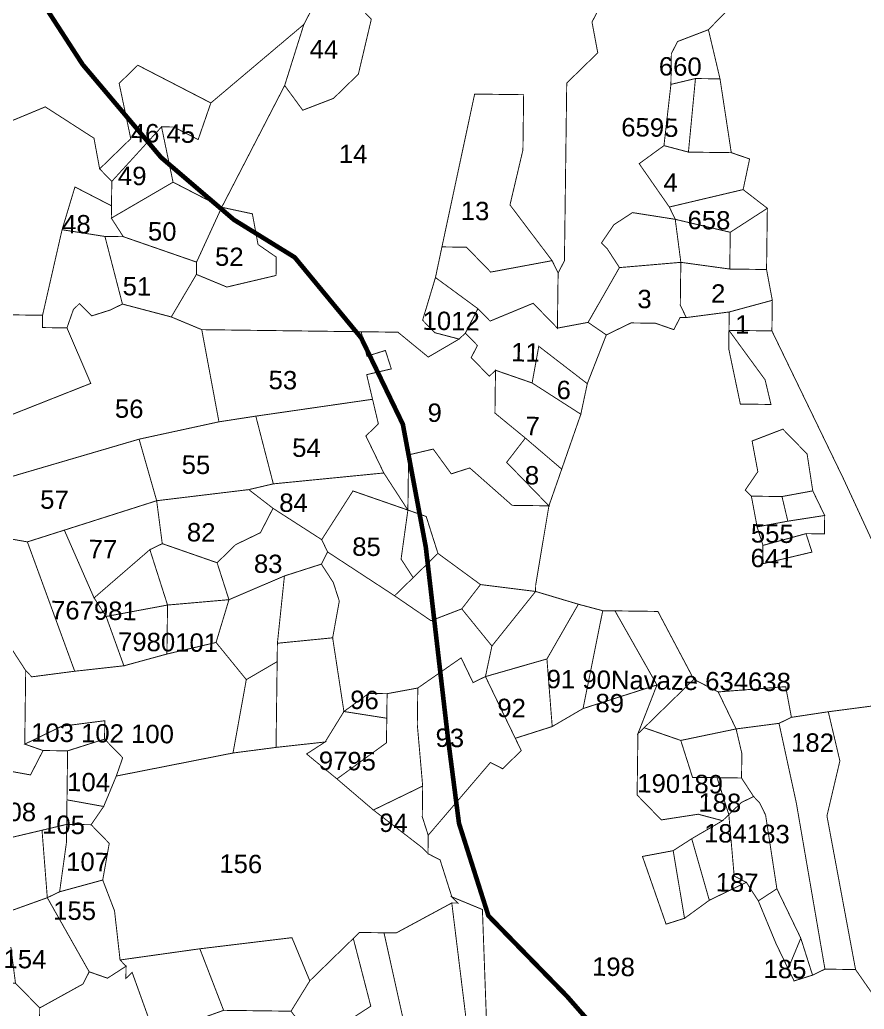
# Model space of a CAD drawing. Header units: metres. Extents: x 259177 to 277314, y 2171367 to 2185445.
# Drawn here: x 275696 to 276242, y 2171989 to 2172629 of the extents above; entities that cross this region are included whole.
import ezdxf

# ---------------------------------------------------------------- set-up
doc = ezdxf.new("R2010")
doc.units = ezdxf.units.M
doc.header["$MEASUREMENT"] = 0
for name, color, linetype in [('HAZARDS LINE', 1, 'Continuous'), ('SURVEY NO.', 7, 'Continuous'), ('SURVEY PLOT BOUNDARY', 35, 'Continuous')]:
    doc.layers.add(name, color=color, linetype=linetype)
doc.styles.add('PDF Arial', font='arial.ttf')

# ---------------------------------------------------------------- blocks, each defined once
blk = doc.blocks.new('FEWEWFEWQT')
at = {"layer": 'HAZARDS LINE', "lineweight": 18, "const_width": 0.005}
blk.add_lwpolyline([(282152.6562, 2174201.6758), (282152.6625, 2174201.7091), (282152.6625, 2174201.7824), (282152.6559, 2174201.8558), (282152.6359, 2174201.9291), (282152.5959, 2174201.9891), (282152.5625, 2174202.0691), (282152.5159, 2174202.3425), (282152.5025, 2174202.4291), (282152.4759, 2174202.5092), (282152.4425, 2174202.5892), (282152.3959, 2174202.6425), (282152.3359, 2174202.7092), (282152.2492, 2174202.7958), (282152.2159, 2174202.8959), (282152.2026, 2174202.9892), (282152.1759, 2174203.1959), (282152.1492, 2174203.3292), (282152.1026, 2174203.4226), (282152.0292, 2174203.5092), (282151.9626, 2174203.5492), (282151.8826, 2174203.6159), (282151.7959, 2174203.7159), (282151.7426, 2174203.7959)], dxfattribs=at)
at = {"layer": 'SURVEY PLOT BOUNDARY', "lineweight": 18, "const_width": 0.001}
for points in [[(282152.6092, 2174203.9026), (282152.4759, 2174203.7626), (282152.4425, 2174203.7493), (282152.4359, 2174203.7359), (282152.4359, 2174203.7026), (282152.4292, 2174203.6359), (282152.4025, 2174203.6159), (282152.4359, 2174203.5692), (282152.4425, 2174203.5559), (282152.3959, 2174203.5626), (282152.3759, 2174203.5492), (282152.3626, 2174203.5292), (282152.3692, 2174203.5226), (282152.3825, 2174203.5026), (282152.3492, 2174203.4426), (282152.3159, 2174203.4359), (282152.3159, 2174203.4959), (282152.3226, 2174203.5092), (282152.3226, 2174203.7026), (282152.3559, 2174203.7359), (282152.3492, 2174203.7693), (282152.3559, 2174203.7826)], [(282152.0426, 2174203.7759), (282152.0359, 2174203.7626), (282151.9359, 2174203.6759), (282151.8559, 2174203.7159), (282151.8359, 2174203.6959), (282151.8493, 2174203.6359), (282151.8159, 2174203.6026), (282151.8093, 2174203.6359), (282151.7559, 2174203.6693), (282151.7093, 2174203.6492)], [(282152.7025, 2174203.1225), (282152.6292, 2174203.2759), (282152.5492, 2174203.4359), (282152.5492, 2174203.4692), (282152.5425, 2174203.5026), (282152.5425, 2174203.5692), (282152.5159, 2174203.5892), (282152.5225, 2174203.6226), (282152.5025, 2174203.6292), (282152.4892, 2174203.7093), (282152.4759, 2174203.7626), (282152.6092, 2174203.9026)], [(282152.3559, 2174203.7826), (282152.3492, 2174203.7693), (282152.3559, 2174203.7359), (282152.3226, 2174203.7026), (282152.3226, 2174203.5092), (282152.3159, 2174203.4959), (282152.3092, 2174203.5092), (282152.2626, 2174203.5692), (282152.2759, 2174203.6292), (282152.2759, 2174203.6893), (282152.2226, 2174203.6893), (282152.1892, 2174203.5226), (282152.1826, 2174203.4892), (282152.1692, 2174203.4426), (282152.1826, 2174203.4292), (282152.2092, 2174203.4226), (282152.1759, 2174203.4026), (282152.1426, 2174203.4292), (282152.1026, 2174203.4292), (282151.9292, 2174203.4292), (282151.8959, 2174203.4426), (282151.9226, 2174203.4892), (282151.9559, 2174203.4759), (282152.0092, 2174203.4892), (282152.0092, 2174203.5092), (282151.9892, 2174203.5226), (282151.9826, 2174203.5559), (282151.9492, 2174203.5626), (282152.0159, 2174203.6959), (282152.0359, 2174203.6693), (282152.0692, 2174203.6826), (282152.0959, 2174203.7093), (282152.1092, 2174203.7693)], [(282152.6625, 2174203.0292), (282152.6159, 2174203.0225), (282152.5759, 2174203.0159), (282152.5692, 2174203.0492), (282152.4959, 2174203.0425), (282152.4692, 2174203.0559), (282152.4292, 2174203.1292), (282152.4225, 2174203.1292), (282152.3825, 2174203.1292), (282152.3692, 2174203.1292), (282152.3426, 2174203.1359), (282152.2959, 2174203.1492), (282152.2959, 2174203.1559), (282152.3092, 2174203.2425), (282152.3226, 2174203.2826), (282152.3426, 2174203.3426), (282152.3492, 2174203.3759), (282152.3692, 2174203.4292), (282152.3959, 2174203.4426), (282152.4225, 2174203.4426), (282152.4425, 2174203.4359), (282152.4492, 2174203.4492), (282152.4559, 2174203.4492), (282152.5025, 2174203.4559), (282152.5025, 2174203.4359), (282152.5025, 2174203.4159), (282152.5159, 2174203.3559), (282152.5492, 2174203.3559), (282152.5425, 2174203.3826), (282152.5025, 2174203.4359), (282152.5492, 2174203.4359), (282152.6292, 2174203.2759), (282152.7025, 2174203.1225)], [(282152.2492, 2174202.6692), (282152.2426, 2174202.8025), (282152.2092, 2174202.8158), (282152.1959, 2174202.8558), (282152.1826, 2174202.8625), (282152.1826, 2174202.8825), (282152.2492, 2174202.9625), (282152.2626, 2174202.9559), (282152.2826, 2174202.9759), (282152.2759, 2174202.9892), (282152.3159, 2174203.0025), (282152.3492, 2174203.0225), (282152.4292, 2174203.0492), (282152.4092, 2174202.9959), (282152.4092, 2174202.9292), (282152.4359, 2174202.9025), (282152.4759, 2174202.9092), (282152.5025, 2174202.9025), (282152.4692, 2174202.8825), (282152.4492, 2174202.8692), (282152.4159, 2174202.8625), (282152.4425, 2174202.7892), (282152.4625, 2174202.7958), (282152.4892, 2174202.8158), (282152.5292, 2174202.8358), (282152.5425, 2174202.8158), (282152.5625, 2174202.7692), (282152.5759, 2174202.7425), (282152.5825, 2174202.7292), (282152.6025, 2174202.7358), (282152.6159, 2174202.7425), (282152.6492, 2174202.7425), (282152.7159, 2174202.6492)], [(282152.7159, 2174202.6492), (282152.6492, 2174202.7425), (282152.6159, 2174202.9092), (282152.6292, 2174202.9692), (282152.6159, 2174203.0225), (282152.6625, 2174203.0292)]]:
    blk.add_lwpolyline(points, dxfattribs=at)
for points in [[(282152.0159, 2174203.6959), (282152.0359, 2174203.7626), (282152.0426, 2174203.7759), (282152.0359, 2174203.8093), (282152.0626, 2174203.8159), (282152.0826, 2174203.7959), (282152.1092, 2174203.7693), (282152.0959, 2174203.7093), (282152.0692, 2174203.6826), (282152.0359, 2174203.6693)], [(282151.8826, 2174203.6492), (282151.8959, 2174203.6492), (282151.9226, 2174203.6359), (282151.9359, 2174203.6759), (282152.0359, 2174203.7626), (282152.0159, 2174203.6959), (282151.9492, 2174203.5626), (282151.8959, 2174203.5892)], [(282152.4892, 2174203.7093), (282152.4625, 2174203.7093), (282152.4359, 2174203.7026), (282152.4359, 2174203.7359), (282152.4425, 2174203.7493), (282152.4759, 2174203.7626)], [(282151.9359, 2174203.6759), (282151.9226, 2174203.6359), (282151.8959, 2174203.6492), (282151.8826, 2174203.6492), (282151.8293, 2174203.5892), (282151.8226, 2174203.5959), (282151.8159, 2174203.6026), (282151.8493, 2174203.6359), (282151.8359, 2174203.6959), (282151.8559, 2174203.7159)], [(282152.4559, 2174203.6292), (282152.4292, 2174203.6359), (282152.4359, 2174203.7026), (282152.4625, 2174203.7093)], [(282152.4625, 2174203.7093), (282152.4892, 2174203.7093), (282152.5025, 2174203.6292), (282152.4559, 2174203.6292)], [(282152.3092, 2174203.5092), (282152.2426, 2174203.4959), (282152.2159, 2174203.5226), (282152.1892, 2174203.5226), (282152.2226, 2174203.6893), (282152.2759, 2174203.6893), (282152.2759, 2174203.6292), (282152.2626, 2174203.5692)], [(282151.8159, 2174203.6026), (282151.8226, 2174203.5959), (282151.8293, 2174203.5892), (282151.8293, 2174203.5626), (282151.7893, 2174203.5826), (282151.7759, 2174203.5359), (282151.7559, 2174203.4426), (282151.6759, 2174203.4426), (282151.6626, 2174203.4892), (282151.6293, 2174203.5092), (282151.6159, 2174203.5626), (282151.6293, 2174203.5759), (282151.6159, 2174203.6026), (282151.6226, 2174203.6292), (282151.6426, 2174203.6426), (282151.6559, 2174203.6826), (282151.6626, 2174203.6826), (282151.7093, 2174203.6492), (282151.7559, 2174203.6693), (282151.8093, 2174203.6359)], [(282151.8959, 2174203.5892), (282151.8293, 2174203.5492), (282151.8293, 2174203.5626), (282151.8293, 2174203.5892), (282151.8826, 2174203.6492)], [(282152.5025, 2174203.6292), (282152.5225, 2174203.6226), (282152.5159, 2174203.5892), (282152.4359, 2174203.5692), (282152.4025, 2174203.6159), (282152.4292, 2174203.6359), (282152.4559, 2174203.6292)], [(282151.9492, 2174203.5626), (282151.9226, 2174203.5026), (282151.8426, 2174203.5292), (282151.8293, 2174203.5492), (282151.8959, 2174203.5892)], [(282152.4425, 2174203.5559), (282152.4359, 2174203.5692), (282152.5159, 2174203.5892), (282152.5425, 2174203.5692), (282152.5025, 2174203.5426)], [(282151.8293, 2174203.5492), (282151.8426, 2174203.5292), (282151.8226, 2174203.5292), (282151.7759, 2174203.5359), (282151.7893, 2174203.5826), (282151.8293, 2174203.5626)], [(282152.5025, 2174203.5426), (282152.5425, 2174203.5692), (282152.5425, 2174203.5026), (282152.5025, 2174203.5026)], [(282151.9226, 2174203.5026), (282151.9492, 2174203.5626), (282151.9826, 2174203.5559), (282151.9892, 2174203.5226), (282152.0092, 2174203.5092), (282152.0092, 2174203.4892), (282151.9559, 2174203.4759), (282151.9226, 2174203.4892)], [(282152.4492, 2174203.5092), (282152.3825, 2174203.5026), (282152.3692, 2174203.5226), (282152.3626, 2174203.5292), (282152.3759, 2174203.5492), (282152.3959, 2174203.5626), (282152.4425, 2174203.5559)], [(282152.5025, 2174203.5026), (282152.4492, 2174203.5092), (282152.4425, 2174203.5559), (282152.5025, 2174203.5426)], [(282151.8426, 2174203.4559), (282151.8293, 2174203.4492), (282151.8093, 2174203.4426), (282151.7959, 2174203.4559), (282151.7893, 2174203.4492), (282151.7826, 2174203.4292), (282151.7626, 2174203.4292), (282151.7559, 2174203.4292), (282151.7559, 2174203.4426), (282151.7759, 2174203.5359), (282151.8226, 2174203.5292)], [(282151.9226, 2174203.4892), (282151.8959, 2174203.4426), (282151.8426, 2174203.4559), (282151.8226, 2174203.5292), (282151.8426, 2174203.5292), (282151.9226, 2174203.5026)], [(282152.3092, 2174203.5092), (282152.3159, 2174203.4959), (282152.3159, 2174203.4359), (282152.2892, 2174203.4626), (282152.2426, 2174203.4426), (282152.2292, 2174203.4559), (282152.1826, 2174203.4892), (282152.1892, 2174203.5226), (282152.2159, 2174203.5226), (282152.2426, 2174203.4959)], [(282152.4559, 2174203.4492), (282152.4492, 2174203.4492), (282152.4425, 2174203.4359), (282152.4225, 2174203.4426), (282152.3959, 2174203.4426), (282152.3692, 2174203.4292), (282152.3492, 2174203.4426), (282152.3825, 2174203.5026), (282152.4492, 2174203.5092), (282152.4492, 2174203.4626)], [(282152.5025, 2174203.5026), (282152.5425, 2174203.5026), (282152.5492, 2174203.4692), (282152.5025, 2174203.4559), (282152.4559, 2174203.4492), (282152.4492, 2174203.4626), (282152.4492, 2174203.5092)], [(282152.2292, 2174203.4559), (282152.2159, 2174203.4292), (282152.2092, 2174203.4226), (282152.1826, 2174203.4292), (282152.1692, 2174203.4426), (282152.1826, 2174203.4892)], [(282152.5025, 2174203.4559), (282152.5492, 2174203.4692), (282152.5492, 2174203.4359), (282152.5025, 2174203.4359)], [(282152.3492, 2174203.4426), (282152.3692, 2174203.4292), (282152.3492, 2174203.3759), (282152.2959, 2174203.4159), (282152.2892, 2174203.3759), (282152.2492, 2174203.3892), (282152.2426, 2174203.3826), (282152.2226, 2174203.4026), (282152.2292, 2174203.4159), (282152.2159, 2174203.4292), (282152.2292, 2174203.4559), (282152.2426, 2174203.4426), (282152.2892, 2174203.4626), (282152.3159, 2174203.4359)], [(282151.6426, 2174203.2359), (282151.6293, 2174203.2959), (282151.6426, 2174203.3026), (282151.6426, 2174203.3092), (282151.6826, 2174203.2892), (282151.6959, 2174203.3226), (282151.8093, 2174203.3692), (282151.7826, 2174203.4292), (282151.7893, 2174203.4492), (282151.7959, 2174203.4559), (282151.8093, 2174203.4426), (282151.8293, 2174203.4492), (282151.8426, 2174203.4559), (282151.8959, 2174203.4426), (282151.9292, 2174203.4292), (282151.9492, 2174203.3292), (282151.8626, 2174203.3092), (282151.6893, 2174203.2559), (282151.6626, 2174203.2359)], [(282151.7826, 2174203.4292), (282151.8093, 2174203.3692), (282151.6959, 2174203.3226), (282151.6826, 2174203.2892), (282151.6426, 2174203.3092), (282151.6093, 2174203.3892), (282151.6426, 2174203.4359), (282151.6759, 2174203.4426), (282151.7559, 2174203.4426), (282151.7559, 2174203.4292), (282151.7626, 2174203.4292)], [(282152.5025, 2174203.4359), (282152.5425, 2174203.3826), (282152.5492, 2174203.3559), (282152.5159, 2174203.3559), (282152.5025, 2174203.4159)], [(282152.1026, 2174203.4292), (282152.1092, 2174203.4026), (282152.1292, 2174203.4092), (282152.1359, 2174203.3892), (282152.1092, 2174203.3826), (282152.1159, 2174203.3559), (282151.9892, 2174203.3359), (282151.9492, 2174203.3292), (282151.9292, 2174203.4292)], [(282152.2092, 2174203.4226), (282152.2159, 2174203.4292), (282152.2292, 2174203.4159), (282152.2226, 2174203.4026), (282152.2426, 2174203.3826), (282152.2492, 2174203.3892), (282152.2492, 2174203.3426), (282152.2826, 2174203.3159), (282152.2626, 2174203.2892), (282152.3092, 2174203.2425), (282152.2692, 2174203.2425), (282152.2226, 2174203.2826), (282152.2026, 2174203.2759), (282152.1826, 2174203.3026), (282152.1559, 2174203.2959), (282152.1559, 2174203.2359), (282152.1292, 2174203.2759), (282152.1092, 2174203.3159), (282152.1226, 2174203.3292), (282152.1159, 2174203.3559), (282152.1092, 2174203.3826), (282152.1359, 2174203.3892), (282152.1292, 2174203.4092), (282152.1092, 2174203.4026), (282152.1026, 2174203.4292), (282152.1426, 2174203.4292), (282152.1759, 2174203.4026)], [(282152.3492, 2174203.3759), (282152.3426, 2174203.3426), (282152.2892, 2174203.3759), (282152.2959, 2174203.4159)], [(282152.2892, 2174203.3759), (282152.3426, 2174203.3426), (282152.3226, 2174203.2826), (282152.2826, 2174203.3159), (282152.2492, 2174203.3426), (282152.2492, 2174203.3892)], [(282152.0092, 2174203.2625), (282151.9892, 2174203.3359), (282152.1159, 2174203.3559), (282152.1226, 2174203.3292), (282152.1092, 2174203.3159), (282152.1292, 2174203.2759)], [(282152.0092, 2174203.2625), (282151.9826, 2174203.2559), (282151.8826, 2174203.2425), (282151.8626, 2174203.3092), (282151.9492, 2174203.3292), (282151.9892, 2174203.3359)], [(282152.5959, 2174203.2625), (282152.5625, 2174203.2559), (282152.5292, 2174203.2559), (282152.5225, 2174203.2625), (282152.5359, 2174203.2826), (282152.5292, 2174203.3159), (282152.5625, 2174203.3292), (282152.5892, 2174203.3026)], [(282152.5292, 2174203.2559), (282152.5359, 2174203.2225), (282152.5425, 2174203.2025), (282152.5425, 2174203.1825), (282152.5959, 2174203.1959), (282152.5892, 2174203.2159), (282152.6092, 2174203.2159), (282152.6092, 2174203.2359), (282152.5959, 2174203.2625), (282152.5892, 2174203.3026), (282152.5625, 2174203.3292), (282152.5292, 2174203.3159), (282152.5359, 2174203.2826), (282152.5225, 2174203.2625)], [(282151.7026, 2174203.2025), (282151.6893, 2174203.2225), (282151.6626, 2174203.2359), (282151.6893, 2174203.2559), (282151.8626, 2174203.3092), (282151.8826, 2174203.2425), (282151.7826, 2174203.2092), (282151.7426, 2174203.1959)], [(282152.3226, 2174203.2826), (282152.3092, 2174203.2425), (282152.2626, 2174203.2892), (282152.2826, 2174203.3159)], [(282152.2959, 2174203.1492), (282152.2359, 2174203.1559), (282152.1892, 2174203.1892), (282152.1759, 2174203.2292), (282152.1559, 2174203.2359), (282152.1559, 2174203.2959), (282152.1826, 2174203.3026), (282152.2026, 2174203.2759), (282152.2226, 2174203.2826), (282152.2692, 2174203.2425), (282152.3092, 2174203.2425), (282152.2959, 2174203.1559)], [(282152.1559, 2174203.2359), (282152.0959, 2174203.2559), (282152.0626, 2174203.2025), (282152.0092, 2174203.2359), (282151.9826, 2174203.2559), (282152.0092, 2174203.2625), (282152.1292, 2174203.2759)], [(282152.0092, 2174203.2359), (282151.9959, 2174203.2092), (282151.9692, 2174203.1959), (282151.9492, 2174203.1759), (282151.8893, 2174203.1959), (282151.8826, 2174203.2425), (282151.9826, 2174203.2559)], [(282152.1559, 2174203.2359), (282152.1492, 2174203.1825), (282152.1626, 2174203.1625), (282152.1426, 2174203.1425), (282152.0692, 2174203.1892), (282152.0626, 2174203.2025), (282152.0959, 2174203.2559)], [(282152.5292, 2174203.2559), (282152.5625, 2174203.2559), (282152.5692, 2174203.2292), (282152.5359, 2174203.2225)], [(282152.5692, 2174203.2292), (282152.5625, 2174203.2559), (282152.5959, 2174203.2625), (282152.6092, 2174203.2359)], [(282151.8893, 2174203.1959), (282151.8759, 2174203.1892), (282151.8159, 2174203.1359), (282151.7826, 2174203.2092), (282151.8826, 2174203.2425)], [(282152.0626, 2174203.2025), (282152.0692, 2174203.1892), (282152.0626, 2174203.1759), (282152.0226, 2174203.1625), (282151.9626, 2174203.1359), (282151.9492, 2174203.1759), (282151.9692, 2174203.1959), (282151.9959, 2174203.2092), (282152.0092, 2174203.2359)], [(282152.1892, 2174203.1892), (282152.1626, 2174203.1625), (282152.1492, 2174203.1825), (282152.1559, 2174203.2359), (282152.1759, 2174203.2292)], [(282152.5892, 2174203.2159), (282152.5425, 2174203.2025), (282152.5359, 2174203.2225), (282152.5692, 2174203.2292), (282152.6092, 2174203.2359), (282152.6092, 2174203.2159)], [(282151.8159, 2174203.1359), (282151.8293, 2174203.1159), (282151.8493, 2174203.0625), (282151.7959, 2174203.0559), (282151.7426, 2174203.1959), (282151.7826, 2174203.2092)], [(282152.5425, 2174203.2025), (282152.5892, 2174203.2159), (282152.5959, 2174203.1959), (282152.5425, 2174203.1825)], [(282151.7426, 2174203.1959), (282151.7959, 2174203.0559), (282151.7493, 2174203.0492), (282151.7426, 2174203.0559), (282151.7026, 2174203.1159), (282151.6293, 2174203.1025), (282151.5959, 2174203.1759), (282151.6493, 2174203.1625), (282151.6826, 2174203.1759), (282151.7026, 2174203.2025)], [(282151.8959, 2174203.1292), (282151.8293, 2174203.1159), (282151.8159, 2174203.1359), (282151.8759, 2174203.1892)], [(282151.9492, 2174203.1759), (282151.9626, 2174203.1359), (282151.8959, 2174203.1292), (282151.8759, 2174203.1892), (282151.8893, 2174203.1959)], [(282152.1426, 2174203.1425), (282152.1826, 2174203.1159), (282152.2159, 2174203.1292), (282152.2492, 2174203.0892), (282152.2426, 2174203.0559), (282152.2292, 2174203.0492), (282152.2159, 2174203.0759), (282152.1692, 2174203.0425), (282152.1359, 2174203.0359), (282152.1159, 2174203.0359), (282152.0892, 2174203.0159), (282152.0759, 2174203.0959), (282152.0826, 2174203.1359), (282152.0759, 2174203.1559), (282152.0626, 2174203.1759), (282152.0692, 2174203.1892)], [(282152.2359, 2174203.1559), (282152.2159, 2174203.1292), (282152.1826, 2174203.1159), (282152.1426, 2174203.1425), (282152.1626, 2174203.1625), (282152.1892, 2174203.1892)], [(282152.0759, 2174203.0959), (282152.0159, 2174203.0892), (282152.0226, 2174203.1625), (282152.0626, 2174203.1759), (282152.0759, 2174203.1559), (282152.0826, 2174203.1359)], [(282152.0159, 2174203.0892), (282152.0159, 2174203.0692), (282151.9826, 2174203.0492), (282151.9492, 2174203.0892), (282151.9626, 2174203.1359), (282152.0226, 2174203.1625)], [(282152.2959, 2174203.1492), (282152.2492, 2174203.0892), (282152.2159, 2174203.1292), (282152.2359, 2174203.1559)], [(282152.3426, 2174203.1359), (282152.3092, 2174203.0759), (282152.2426, 2174203.0559), (282152.2492, 2174203.0892), (282152.2959, 2174203.1492)], [(282151.9492, 2174203.0892), (282151.8959, 2174203.0759), (282151.8959, 2174203.1292), (282151.9626, 2174203.1359)], [(282152.3692, 2174203.1292), (282152.3492, 2174203.0225), (282152.3159, 2174203.0025), (282152.3092, 2174203.0759), (282152.3426, 2174203.1359)], [(282151.8959, 2174203.0759), (282151.8493, 2174203.0625), (282151.8293, 2174203.1159), (282151.8959, 2174203.1292)], [(282152.3825, 2174203.1292), (282152.4292, 2174203.0492), (282152.3492, 2174203.0225), (282152.3692, 2174203.1292)], [(282152.4692, 2174203.0559), (282152.4159, 2174203.0025), (282152.4092, 2174202.9959), (282152.4292, 2174203.0492), (282152.3825, 2174203.1292), (282152.4225, 2174203.1292), (282152.4292, 2174203.1292)], [(282151.7426, 2174203.0559), (282151.7426, 2174202.9759), (282151.7626, 2174202.9692), (282151.7493, 2174202.9425), (282151.7093, 2174202.9492), (282151.6893, 2174202.9559), (282151.6693, 2174202.9825), (282151.6559, 2174203.0292), (282151.6493, 2174203.0425), (282151.7026, 2174203.1159)], [(282152.0159, 2174202.9759), (282152.0159, 2174203.0692), (282152.0159, 2174203.0892), (282152.0759, 2174203.0959), (282152.0892, 2174203.0159), (282152.0692, 2174202.9825)], [(282151.7426, 2174202.9759), (282151.7426, 2174203.0559), (282151.7493, 2174203.0492), (282151.7959, 2174203.0559), (282151.8493, 2174203.0625), (282151.8959, 2174203.0759), (282151.9492, 2174203.0892), (282151.9826, 2174203.0492), (282151.9692, 2174202.9692), (282151.8426, 2174202.9425), (282151.8493, 2174202.9625), (282151.8293, 2174202.9825), (282151.8293, 2174203.0025), (282151.7826, 2174202.9959)], [(282151.9692, 2174202.9692), (282151.9826, 2174203.0492), (282152.0159, 2174203.0692), (282152.0159, 2174202.9759)], [(282152.2426, 2174203.0559), (282152.2759, 2174202.9892), (282152.2826, 2174202.9759), (282152.2626, 2174202.9559), (282152.2492, 2174202.9625), (282152.1826, 2174202.8825), (282152.1759, 2174202.9025), (282152.1759, 2174202.9359), (282152.1692, 2174203.0025), (282152.1692, 2174203.0425), (282152.2159, 2174203.0759), (282152.2292, 2174203.0492)], [(282152.3159, 2174203.0025), (282152.2759, 2174202.9892), (282152.2426, 2174203.0559), (282152.3092, 2174203.0759)], [(282152.4959, 2174203.0425), (282152.5159, 2174203.0025), (282152.4559, 2174202.9892), (282152.4159, 2174203.0025), (282152.4692, 2174203.0559)], [(282152.5759, 2174203.0159), (282152.5625, 2174203.0092), (282152.5159, 2174203.0025), (282152.4959, 2174203.0425), (282152.5692, 2174203.0492)], [(282152.1759, 2174202.9359), (282152.1226, 2174202.9092), (282152.0826, 2174202.9425), (282152.1359, 2174202.9825), (282152.1359, 2174203.0092), (282152.1359, 2174203.0359), (282152.1692, 2174203.0425), (282152.1692, 2174203.0025)], [(282152.0892, 2174203.0159), (282152.1159, 2174203.0359), (282152.1359, 2174203.0359), (282152.1359, 2174203.0092)], [(282152.0492, 2174202.9692), (282152.0692, 2174202.9825), (282152.0892, 2174203.0159), (282152.1359, 2174203.0092), (282152.1359, 2174202.9825), (282152.0826, 2174202.9425)], [(282152.5625, 2174203.0092), (282152.5759, 2174203.0159), (282152.6159, 2174203.0225), (282152.6292, 2174202.9692), (282152.6159, 2174202.9092), (282152.6492, 2174202.7425), (282152.6159, 2174202.7425), (282152.5825, 2174202.9225)], [(282152.6159, 2174202.7425), (282152.6025, 2174202.7358), (282152.5892, 2174202.7758), (282152.5625, 2174202.8292), (282152.5492, 2174202.9092), (282152.5425, 2174202.9225), (282152.5359, 2174202.9292), (282152.5225, 2174202.9492), (282152.5225, 2174202.9759), (282152.5159, 2174203.0025), (282152.5625, 2174203.0092), (282152.5825, 2174202.9225)], [(282151.8293, 2174202.9825), (282151.7893, 2174202.9692), (282151.7626, 2174202.9692), (282151.7426, 2174202.9759), (282151.7826, 2174202.9959), (282151.8293, 2174203.0025)], [(282152.4959, 2174202.9492), (282152.5092, 2174202.9092), (282152.5025, 2174202.9025), (282152.4759, 2174202.9092), (282152.4359, 2174202.9025), (282152.4092, 2174202.9292), (282152.4092, 2174202.9959), (282152.4159, 2174203.0025), (282152.4559, 2174202.9892), (282152.4692, 2174202.9492)], [(282152.5225, 2174202.9492), (282152.4959, 2174202.9492), (282152.4692, 2174202.9492), (282152.4559, 2174202.9892), (282152.5159, 2174203.0025), (282152.5225, 2174202.9759)], [(282151.7893, 2174202.9159), (282151.7893, 2174202.9692), (282151.8293, 2174202.9825), (282151.8493, 2174202.9625), (282151.8426, 2174202.9425), (282151.8293, 2174202.9092)], [(282152.0492, 2174202.9692), (282152.0826, 2174202.9425), (282152.1226, 2174202.9092), (282152.1759, 2174202.8692), (282152.1826, 2174202.8625), (282152.1959, 2174202.8558), (282152.2092, 2174202.8158), (282152.2159, 2174202.8092), (282152.2092, 2174202.8092), (282152.1492, 2174202.7758), (282152.1359, 2174202.7758), (282152.1092, 2174202.7758), (282152.1026, 2174202.7692), (282152.0559, 2174202.7225), (282152.0359, 2174202.7692), (282151.9359, 2174202.7558), (282151.8493, 2174202.7425), (282151.8426, 2174202.7958), (282151.8293, 2174202.8292), (282151.8359, 2174202.8692), (282151.8159, 2174202.8892), (282151.8293, 2174202.9092), (282151.8426, 2174202.9425), (282151.9692, 2174202.9692), (282152.0159, 2174202.9759), (282152.0692, 2174202.9825)], [(282151.7893, 2174202.9159), (282151.7893, 2174202.8892), (282151.7626, 2174202.8825), (282151.7093, 2174202.8692), (282151.7093, 2174202.9492), (282151.7493, 2174202.9425), (282151.7626, 2174202.9692), (282151.7893, 2174202.9692)], [(282152.5092, 2174202.9092), (282152.4959, 2174202.9492), (282152.5225, 2174202.9492), (282152.5359, 2174202.9292), (282152.5225, 2174202.9225)], [(282152.1226, 2174202.9092), (282152.1759, 2174202.9359), (282152.1759, 2174202.9025), (282152.1826, 2174202.8825), (282152.1826, 2174202.8625), (282152.1759, 2174202.8692)], [(282152.5625, 2174202.8292), (282152.5425, 2174202.8158), (282152.5292, 2174202.8358), (282152.5159, 2174202.8425), (282152.5092, 2174202.9092), (282152.5225, 2174202.9225), (282152.5359, 2174202.9292), (282152.5425, 2174202.9225), (282152.5492, 2174202.9092)], [(282151.7893, 2174202.8892), (282151.7893, 2174202.9159), (282151.8293, 2174202.9092), (282151.8159, 2174202.8892)], [(282152.5292, 2174202.8358), (282152.4892, 2174202.8158), (282152.4692, 2174202.8825), (282152.5025, 2174202.9025), (282152.5092, 2174202.9092), (282152.5159, 2174202.8425)], [(282151.7693, 2174202.8092), (282151.7626, 2174202.8825), (282151.7893, 2174202.8892), (282151.7893, 2174202.8692), (282151.7826, 2174202.8158)], [(282151.7826, 2174202.8158), (282151.7893, 2174202.8692), (282151.7893, 2174202.8892), (282151.8159, 2174202.8892), (282151.8359, 2174202.8692), (282151.8293, 2174202.8292)], [(282151.7159, 2174202.7892), (282151.7026, 2174202.8092), (282151.7093, 2174202.8692), (282151.7626, 2174202.8825), (282151.7693, 2174202.8092)], [(282152.4892, 2174202.8158), (282152.4625, 2174202.7958), (282152.4492, 2174202.8692), (282152.4692, 2174202.8825)], [(282152.4625, 2174202.7958), (282152.4425, 2174202.7892), (282152.4159, 2174202.8625), (282152.4492, 2174202.8692)], [(282151.8493, 2174202.7425), (282151.8559, 2174202.7358), (282151.8359, 2174202.7225), (282151.8159, 2174202.7292), (282151.7693, 2174202.8092), (282151.7826, 2174202.8158), (282151.8293, 2174202.8292), (282151.8426, 2174202.7958)], [(282152.5892, 2174202.7758), (282152.5759, 2174202.7425), (282152.5625, 2174202.7692), (282152.5425, 2174202.8158), (282152.5625, 2174202.8292)], [(282152.2292, 2174202.6625), (282152.2092, 2174202.8092), (282152.2159, 2174202.8092), (282152.2092, 2174202.8158), (282152.2426, 2174202.8025), (282152.2492, 2174202.6692)], [(282151.7359, 2174202.7158), (282151.7293, 2174202.7625), (282151.7159, 2174202.7892), (282151.7693, 2174202.8092), (282151.8159, 2174202.7292), (282151.8093, 2174202.7158), (282151.7626, 2174202.6892)], [(282152.1626, 2174202.6625), (282152.1359, 2174202.7758), (282152.1492, 2174202.7758), (282152.2092, 2174202.8092), (282152.2292, 2174202.6625), (282152.2159, 2174202.6358), (282152.2026, 2174202.6625)], [(282152.0559, 2174202.7225), (282152.0359, 2174202.6892), (282151.9626, 2174202.6892), (282151.9359, 2174202.7558), (282152.0359, 2174202.7692)], [(282152.0626, 2174202.6558), (282152.0359, 2174202.6892), (282152.0559, 2174202.7225), (282152.1026, 2174202.7692), (282152.1226, 2174202.6958)], [(282152.0692, 2174202.6292), (282152.0626, 2174202.6558), (282152.1226, 2174202.6958), (282152.1026, 2174202.7692), (282152.1092, 2174202.7758), (282152.1359, 2174202.7758), (282152.1626, 2174202.6625), (282152.1359, 2174202.6158), (282152.0759, 2174202.6092)], [(282152.5759, 2174202.7425), (282152.5892, 2174202.7758), (282152.6025, 2174202.7358), (282152.5825, 2174202.7292)], [(282151.9093, 2174202.6692), (282151.8826, 2174202.6758), (282151.8626, 2174202.7292), (282151.8559, 2174202.7225), (282151.8559, 2174202.7358), (282151.8493, 2174202.7425), (282151.9359, 2174202.7558), (282151.9626, 2174202.6892)], [(282151.7626, 2174202.6758), (282151.7626, 2174202.6892), (282151.8093, 2174202.7158), (282151.8159, 2174202.7292), (282151.8359, 2174202.7225), (282151.8559, 2174202.7358), (282151.8559, 2174202.7225), (282151.8626, 2174202.7292), (282151.8826, 2174202.6758), (282151.9093, 2174202.6692), (282151.9093, 2174202.5758), (282151.9026, 2174202.5625), (282151.8426, 2174202.5492), (282151.8226, 2174202.6092), (282151.8226, 2174202.6625)], [(282151.7626, 2174202.6892), (282151.7626, 2174202.6758), (282151.7626, 2174202.6558), (282151.7626, 2174202.6492), (282151.7693, 2174202.5958), (282151.7359, 2174202.5758), (282151.6959, 2174202.5625), (282151.6226, 2174202.6025), (282151.5826, 2174202.6692), (282151.5893, 2174202.7092), (282151.6626, 2174202.7158), (282151.7359, 2174202.7158)]]:
    blk.add_lwpolyline(points, close=True, dxfattribs=at)
at = {"layer": 'SURVEY NO.', "char_height": 0.02, "attachment_point": 7, "style": 'PDF Arial'}
for s, insert in [('44', (282152.0426, 2174203.7258)), ('660', (282152.4225, 2174203.7119)), ('6595', (282152.3825, 2174203.6452)), ('46 45', (282151.8493, 2174203.6319)), ('14', (282152.0759, 2174203.6125)), ('49', (282151.8359, 2174203.5852)), ('4', (282152.4292, 2174203.5858)), ('13', (282152.2092, 2174203.5519)), ('658', (282152.4559, 2174203.5452)), ('48', (282151.7759, 2174203.5319)), ('50', (282151.8693, 2174203.5252)), ('52', (282151.9426, 2174203.4986)), ('51', (282151.8426, 2174203.4652)), ('3', (282152.4025, 2174203.4585)), ('2', (282152.4825, 2174203.4658)), ('1012', (282152.1692, 2174203.4319)), ('1', (282152.5092, 2174203.4325)), ('11', (282152.2659, 2174203.3991)), ('53', (282152.0026, 2174203.3652)), ('6', (282152.3159, 2174203.3585)), ('56', (282151.8359, 2174203.3319)), ('9', (282152.1759, 2174203.3319)), ('7', (282152.2826, 2174203.3191)), ('54', (282152.0292, 2174203.2919)), ('55', (282151.9093, 2174203.2719)), ('8', (282152.2826, 2174203.2652)), ('57', (282151.7559, 2174203.2319)), ('84', (282152.0159, 2174203.2319)), ('555', (282152.5292, 2174203.2052)), ('82', (282151.9159, 2174203.1985)), ('77', (282151.8093, 2174203.1791)), ('85', (282152.0959, 2174203.1852)), ('641', (282152.5292, 2174203.1785)), ('83', (282151.9892, 2174203.1652)), ('767981', (282151.7693, 2174203.1119)), ('7980101', (282151.8426, 2174203.0785)), ('91 90Navaze 634638', (282152.3092, 2174203.0439)), ('96', (282152.0959, 2174203.0185)), ('89', (282152.3626, 2174203.0185)), ('92', (282152.2559, 2174203.0118)), ('103 102 100', (282151.7493, 2174202.9785)), ('93', (282152.1892, 2174202.9785)), ('182', (282152.5759, 2174202.9785)), ('9795', (282152.0626, 2174202.9518)), ('190189', (282152.4092, 2174202.9318)), ('104', (282151.7893, 2174202.9252)), ('188', (282152.4759, 2174202.9118)), ('108', (282151.7093, 2174202.8918)), ('105', (282151.7626, 2174202.8785)), ('94', (282152.1292, 2174202.8852)), ('184183', (282152.4825, 2174202.8785)), ('107', (282151.7893, 2174202.8385)), ('156', (282151.9559, 2174202.8385)), ('187', (282152.4959, 2174202.8252)), ('155', (282151.7759, 2174202.7852)), ('154', (282151.7226, 2174202.7318)), ('198', (282152.3626, 2174202.7318)), ('185', (282152.5492, 2174202.7318))]:
    blk.add_mtext(s, dxfattribs=dict(at, insert=insert))

msp = doc.modelspace()

# ---------------------------------------------------------------- block references
at = {"xscale": 594.7216958835667, "yscale": 594.7216958835667, "zscale": 594.7216958835667, "rotation": 359.254356221976}
msp.add_blockref('FEWEWFEWQT', (-184338996.59, -1288580324.59), dxfattribs=at)

doc.saveas('drawing.dxf')
